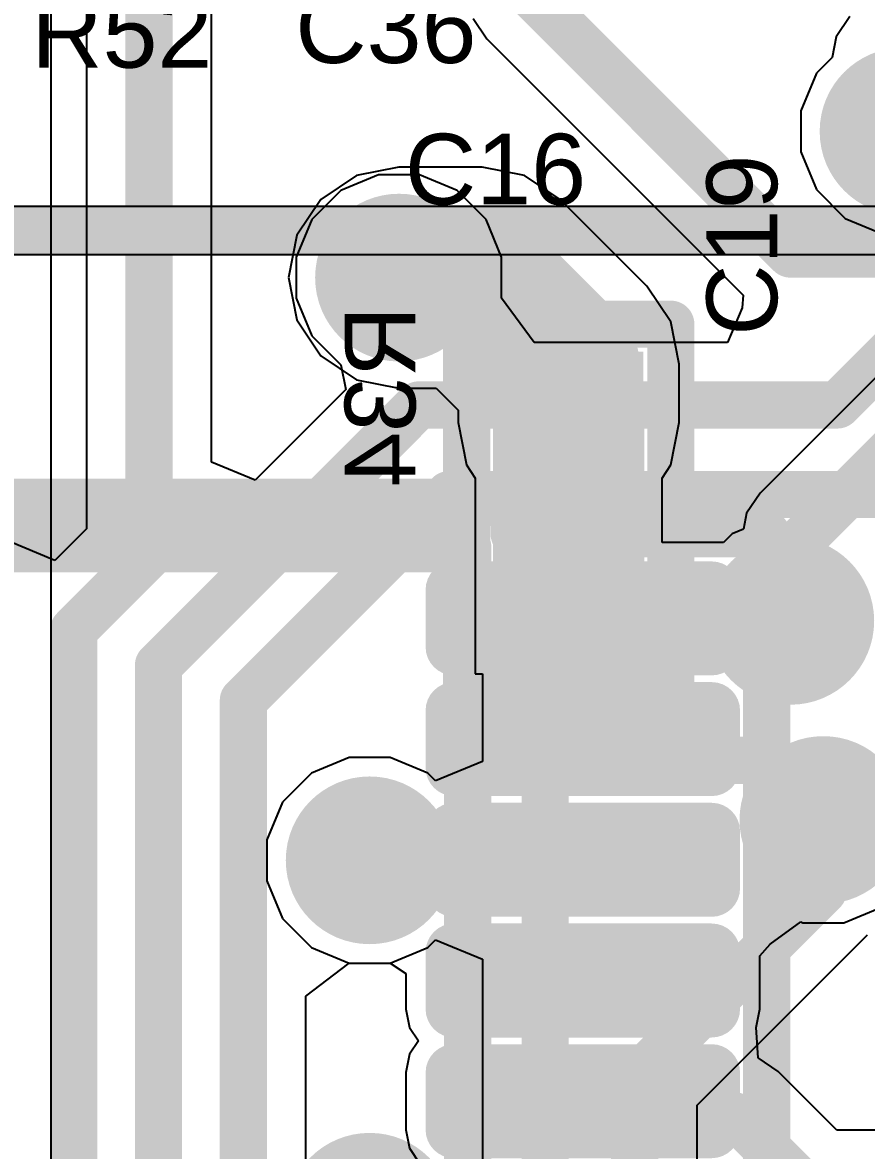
# Model space of a CAD drawing. Header units: inches. Extents: x 2.95 to 6.74, y 1.23 to 4.83.
# Drawn here: x 5.1212 to 5.3001, y 3.9179 to 4.1571 of the extents above; entities that cross this region are included whole.
import ezdxf

# ---------------------------------------------------------------- set-up
doc = ezdxf.new("R2010")
doc.units = ezdxf.units.IN
doc.header["$MEASUREMENT"] = 0
for name, color, linetype in [('Bottom Layer', 5, 'Continuous'), ('Bottom Overlay', 54, 'Continuous'), ('Bottom Paste', 16, 'Continuous'), ('Bottom Solder', 6, 'Continuous'), ('GND', 76, 'Continuous'), ('Mechanical 10', 56, 'Continuous'), ('Mechanical 12', 56, 'Continuous'), ('PWR', 16, 'Continuous'), ('Top Layer', 1, 'Continuous'), ('Top Overlay', 2, 'Continuous'), ('Top Paste', 8, 'Continuous'), ('Top Solder', 216, 'Continuous'), ('Via Holes', 16, 'Continuous')]:
    doc.layers.add(name, color=color, linetype=linetype)
doc.styles.add('Arial', font='', dxfattribs={"height": 0.2})
doc.styles.get('Arial').set_extended_font_data('Arial')

# ---------------------------------------------------------------- blocks, each defined once
blk = doc.blocks.new('SOP65P640X120_24N_3')
at = {"layer": 'Top Layer'}
h = blk.add_hatch(color=1, dxfattribs=at)
edge = h.paths.add_edge_path()
edge.add_arc((0.1403051, 0.13469485), 0.0020177, 270, 360)
edge.add_line((0.1423228, 0.13469485), (0.1423228, 0.14680115))
edge.add_arc((0.1403051, 0.14680115), 0.0020177, 0, 90)
edge.add_line((0.1403051, 0.14881885), (0.0856791, 0.14881885))
edge.add_arc((0.0856791, 0.14680115), 0.0020177, 90, 180)
edge.add_line((0.0836614, 0.14680115), (0.0836614, 0.13469485))
edge.add_arc((0.0856791, 0.13469485), 0.0020177, 180, 270)
edge.add_line((0.0856791, 0.13267715), (0.1403051, 0.13267715))
h = blk.add_hatch(color=1, dxfattribs=at)
edge = h.paths.add_edge_path()
edge.add_arc((0.1403051, 0.10910435), 0.0020177, 270, 360)
edge.add_line((0.1423228, 0.10910435), (0.1423228, 0.12121065))
edge.add_arc((0.1403051, 0.12121065), 0.0020177, 0, 90)
edge.add_line((0.1403051, 0.12322835), (0.0856791, 0.12322835))
edge.add_arc((0.0856791, 0.12121065), 0.0020177, 90, 180)
edge.add_line((0.0836614, 0.12121065), (0.0836614, 0.10910435))
edge.add_arc((0.0856791, 0.10910435), 0.0020177, 180, 270)
edge.add_line((0.0856791, 0.10708665), (0.1403051, 0.10708665))
h = blk.add_hatch(color=1, dxfattribs=at)
edge = h.paths.add_edge_path()
edge.add_arc((0.1403051, 0.08351375), 0.0020177, 270, 360)
edge.add_line((0.1423228, 0.08351375), (0.1423228, 0.09562005))
edge.add_arc((0.1403051, 0.09562005), 0.0020177, 0, 90)
edge.add_line((0.1403051, 0.09763775), (0.0856791, 0.09763775))
edge.add_arc((0.0856791, 0.09562005), 0.0020177, 90, 180)
edge.add_line((0.0836614, 0.09562005), (0.0836614, 0.08351375))
edge.add_arc((0.0856791, 0.08351375), 0.0020177, 180, 270)
edge.add_line((0.0856791, 0.08149605), (0.1403051, 0.08149605))
h = blk.add_hatch(color=1, dxfattribs=at)
edge = h.paths.add_edge_path()
edge.add_arc((0.1403051, 0.05792325), 0.0020177, 270, 360)
edge.add_line((0.1423228, 0.05792325), (0.1423228, 0.07002955))
edge.add_arc((0.1403051, 0.07002955), 0.0020177, 0, 90)
edge.add_line((0.1403051, 0.07204725), (0.0856791, 0.07204725))
edge.add_arc((0.0856791, 0.07002955), 0.0020177, 90, 180)
edge.add_line((0.0836614, 0.07002955), (0.0836614, 0.05792325))
edge.add_arc((0.0856791, 0.05792325), 0.0020177, 180, 270)
edge.add_line((0.0856791, 0.05590555000000001), (0.1403051, 0.05590555000000001))
h = blk.add_hatch(color=1, dxfattribs=at)
edge = h.paths.add_edge_path()
edge.add_arc((0.1403051, 0.03233265), 0.0020177, 270, 360)
edge.add_line((0.1423228, 0.03233265), (0.1423228, 0.04443894999999999))
edge.add_arc((0.1403051, 0.04443894999999999), 0.0020177, 0, 90)
edge.add_line((0.1403051, 0.04645664999999999), (0.0856791, 0.04645665))
edge.add_arc((0.0856791, 0.04443895), 0.0020177, 90, 180)
edge.add_line((0.0836614, 0.04443895), (0.0836614, 0.03233265))
edge.add_arc((0.0856791, 0.03233265), 0.0020177, 180, 270)
edge.add_line((0.0856791, 0.03031495), (0.1403051, 0.03031495))
at = {"layer": 'Top Paste'}
h = blk.add_hatch(color=8, dxfattribs=at)
edge = h.paths.add_edge_path()
edge.add_arc((0.1403051, 0.13469485), 0.0020177, 270, 360)
edge.add_line((0.1423228, 0.13469485), (0.1423228, 0.14680115))
edge.add_arc((0.1403051, 0.14680115), 0.0020177, 0, 90)
edge.add_line((0.1403051, 0.14881885), (0.0856791, 0.14881885))
edge.add_arc((0.0856791, 0.14680115), 0.0020177, 90, 180)
edge.add_line((0.0836614, 0.14680115), (0.0836614, 0.13469485))
edge.add_arc((0.0856791, 0.13469485), 0.0020177, 180, 270)
edge.add_line((0.0856791, 0.13267715), (0.1403051, 0.13267715))
h = blk.add_hatch(color=8, dxfattribs=at)
edge = h.paths.add_edge_path()
edge.add_arc((0.1403051, 0.10910435), 0.0020177, 270, 360)
edge.add_line((0.1423228, 0.10910435), (0.1423228, 0.12121065))
edge.add_arc((0.1403051, 0.12121065), 0.0020177, 0, 90)
edge.add_line((0.1403051, 0.12322835), (0.0856791, 0.12322835))
edge.add_arc((0.0856791, 0.12121065), 0.0020177, 90, 180)
edge.add_line((0.0836614, 0.12121065), (0.0836614, 0.10910435))
edge.add_arc((0.0856791, 0.10910435), 0.0020177, 180, 270)
edge.add_line((0.0856791, 0.10708665), (0.1403051, 0.10708665))
h = blk.add_hatch(color=8, dxfattribs=at)
edge = h.paths.add_edge_path()
edge.add_arc((0.1403051, 0.08351375), 0.0020177, 270, 360)
edge.add_line((0.1423228, 0.08351375), (0.1423228, 0.09562005))
edge.add_arc((0.1403051, 0.09562005), 0.0020177, 0, 90)
edge.add_line((0.1403051, 0.09763775), (0.0856791, 0.09763775))
edge.add_arc((0.0856791, 0.09562005), 0.0020177, 90, 180)
edge.add_line((0.0836614, 0.09562005), (0.0836614, 0.08351375))
edge.add_arc((0.0856791, 0.08351375), 0.0020177, 180, 270)
edge.add_line((0.0856791, 0.08149605), (0.1403051, 0.08149605))
h = blk.add_hatch(color=8, dxfattribs=at)
edge = h.paths.add_edge_path()
edge.add_arc((0.1403051, 0.05792325), 0.0020177, 270, 360)
edge.add_line((0.1423228, 0.05792325), (0.1423228, 0.07002955))
edge.add_arc((0.1403051, 0.07002955), 0.0020177, 0, 90)
edge.add_line((0.1403051, 0.07204725), (0.0856791, 0.07204725))
edge.add_arc((0.0856791, 0.07002955), 0.0020177, 90, 180)
edge.add_line((0.0836614, 0.07002955), (0.0836614, 0.05792325))
edge.add_arc((0.0856791, 0.05792325), 0.0020177, 180, 270)
edge.add_line((0.0856791, 0.05590555000000001), (0.1403051, 0.05590555000000001))
h = blk.add_hatch(color=8, dxfattribs=at)
edge = h.paths.add_edge_path()
edge.add_arc((0.1403051, 0.03233265), 0.0020177, 270, 360)
edge.add_line((0.1423228, 0.03233265), (0.1423228, 0.04443894999999999))
edge.add_arc((0.1403051, 0.04443894999999999), 0.0020177, 0, 90)
edge.add_line((0.1403051, 0.04645664999999999), (0.0856791, 0.04645665))
edge.add_arc((0.0856791, 0.04443895), 0.0020177, 90, 180)
edge.add_line((0.0836614, 0.04443895), (0.0836614, 0.03233265))
edge.add_arc((0.0856791, 0.03233265), 0.0020177, 180, 270)
edge.add_line((0.0856791, 0.03031495), (0.1403051, 0.03031495))
at = {"layer": 'Top Solder'}
h = blk.add_hatch(color=216, dxfattribs=at)
edge = h.paths.add_edge_path()
edge.add_arc((0.1403051, 0.13469485), 0.0060334, 270, 360)
edge.add_line((0.1463385, 0.13469485), (0.1463385, 0.14680115))
edge.add_arc((0.1403051, 0.14680115), 0.0060334, 0, 90)
edge.add_line((0.1403051, 0.15283455), (0.0856791, 0.15283455))
edge.add_arc((0.0856791, 0.14680115), 0.0060334, 90, 180)
edge.add_line((0.0796457, 0.14680115), (0.0796457, 0.13469485))
edge.add_arc((0.0856791, 0.13469485), 0.0060334, 180, 270)
edge.add_line((0.0856791, 0.12866145), (0.1403051, 0.12866145))
h = blk.add_hatch(color=216, dxfattribs=at)
edge = h.paths.add_edge_path()
edge.add_arc((0.1403051, 0.10910435), 0.0060334, 270, 360)
edge.add_line((0.1463385, 0.10910435), (0.1463385, 0.12121065))
edge.add_arc((0.1403051, 0.12121065), 0.0060334, 0, 90)
edge.add_line((0.1403051, 0.12724405), (0.0856791, 0.12724405))
edge.add_arc((0.0856791, 0.12121065), 0.0060334, 90, 180)
edge.add_line((0.0796457, 0.12121065), (0.0796457, 0.10910435))
edge.add_arc((0.0856791, 0.10910435), 0.0060334, 180, 270)
edge.add_line((0.0856791, 0.10307095), (0.1403051, 0.10307095))
h = blk.add_hatch(color=216, dxfattribs=at)
edge = h.paths.add_edge_path()
edge.add_arc((0.1403051, 0.08351375), 0.0060334, 270, 360)
edge.add_line((0.1463385, 0.08351375), (0.1463385, 0.09562005))
edge.add_arc((0.1403051, 0.09562005), 0.0060334, 0, 90)
edge.add_line((0.1403051, 0.10165345), (0.0856791, 0.10165345))
edge.add_arc((0.0856791, 0.09562005), 0.0060334, 90, 180)
edge.add_line((0.0796457, 0.09562005), (0.0796457, 0.08351375))
edge.add_arc((0.0856791, 0.08351375), 0.0060334, 180, 270)
edge.add_line((0.0856791, 0.07748035), (0.1403051, 0.07748035))
h = blk.add_hatch(color=216, dxfattribs=at)
edge = h.paths.add_edge_path()
edge.add_arc((0.1403051, 0.05792325), 0.0060334, 270, 360)
edge.add_line((0.1463385, 0.05792325), (0.1463385, 0.07002955))
edge.add_arc((0.1403051, 0.07002955), 0.0060334, 0, 90)
edge.add_line((0.1403051, 0.07606294999999999), (0.0856791, 0.07606294999999999))
edge.add_arc((0.0856791, 0.07002955), 0.0060334, 90, 180)
edge.add_line((0.0796457, 0.07002955), (0.0796457, 0.05792325))
edge.add_arc((0.0856791, 0.05792325), 0.0060334, 180, 270)
edge.add_line((0.0856791, 0.05188985), (0.1403051, 0.05188985))
h = blk.add_hatch(color=216, dxfattribs=at)
edge = h.paths.add_edge_path()
edge.add_arc((0.1403051, 0.03233265), 0.0060334, 270, 360)
edge.add_line((0.1463385, 0.03233265), (0.1463385, 0.04443894999999999))
edge.add_arc((0.1403051, 0.04443894999999999), 0.0060334, 0, 90)
edge.add_line((0.1403051, 0.05047234999999999), (0.0856791, 0.05047235000000001))
edge.add_arc((0.0856791, 0.04443895), 0.0060334, 90, 180)
edge.add_line((0.0796457, 0.04443895), (0.0796457, 0.03233265))
edge.add_arc((0.0856791, 0.03233265), 0.0060334, 180, 270)
edge.add_line((0.0856791, 0.02629925), (0.1403051, 0.02629925))
at = {"layer": 'Mechanical 10'}
for points in [[(-0.0885827, 0.1555118, 0.01, 0.01, 0), (0.0885827, 0.1555118, 0.01, 0.01, 0)], [(0.0885827, -0.1555118, 0.01, 0.01, 0), (0.0885827, 0.1555118, 0.01, 0.01, 0)]]:
    blk.add_lwpolyline(points, format="xyseb", dxfattribs=at)
blk.add_lwpolyline([(0.0860827, 0.1555118, 0.005, 0.005, 1), (0.0910827, 0.1555118, 0.005, 0.005, 1)], format="xyseb", close=True, dxfattribs=at)
blk.add_lwpolyline([(0.0860827, 0.1555118, 0.005, 0.005, 1), (0.0910827, 0.1555118, 0.005, 0.005, 1)], format="xyseb", close=True, dxfattribs=at)
at = {"layer": 'Mechanical 12'}
for points in [[(-0.0984252, 0.1653543, 0.01, 0.01, 0), (0.0984252, 0.1653543, 0.01, 0.01, 0)], [(0.0984252, 0.1586614, 0.01, 0.01, 0), (0.0984252, 0.1653543, 0.01, 0.01, 0)], [(0.0984252, 0.1586614, 0.01, 0.01, 0), (0.1519685, 0.1586614, 0.01, 0.01, 0)], [(0.1519685, -0.1586614, 0.01, 0.01, 0), (0.1519685, 0.1586614, 0.01, 0.01, 0)]]:
    blk.add_lwpolyline(points, format="xyseb", dxfattribs=at)
for points in [[(0.0959252, 0.1653543, 0.005, 0.005, 1), (0.1009252, 0.1653543, 0.005, 0.005, 1)], [(0.0959252, 0.1653543, 0.005, 0.005, 1), (0.1009252, 0.1653543, 0.005, 0.005, 1)], [(0.0959252, 0.1586614, 0.005, 0.005, 1), (0.1009252, 0.1586614, 0.005, 0.005, 1)], [(0.0959252, 0.1586614, 0.005, 0.005, 1), (0.1009252, 0.1586614, 0.005, 0.005, 1)], [(0.1494685, 0.1586614, 0.005, 0.005, 1), (0.1544685, 0.1586614, 0.005, 0.005, 1)], [(0.1494685, 0.1586614, 0.005, 0.005, 1), (0.1544685, 0.1586614, 0.005, 0.005, 1)]]:
    blk.add_lwpolyline(points, format="xyseb", close=True, dxfattribs=at)
at = {"layer": 'Top Overlay'}
blk.add_lwpolyline([(-0.0885827, 0.1559055, 0.01, 0.01, 0), (0.0885827, 0.1559055, 0.01, 0.01, 0)], format="xyseb", dxfattribs=at)
blk.add_lwpolyline([(0.0860827, 0.1559055, 0.005, 0.005, 1), (0.0910827, 0.1559055, 0.005, 0.005, 1)], format="xyseb", close=True, dxfattribs=at)
blk = doc.blocks.new('RESC1005X35N_B_65')
at = {"layer": 'Bottom Layer'}
for points in [[(-0.0281496, 0.011811), (-0.0061024, 0.011811), (-0.0061024, -0.011811), (-0.0281496, -0.011811)], [(0.0061024, 0.011811), (0.0281496, 0.011811), (0.0281496, -0.011811), (0.0061024, -0.011811)]]:
    blk.add_hatch(color=5, dxfattribs=at).paths.add_polyline_path(points)
at = {"layer": 'Bottom Paste'}
for points in [[(-0.0281496, 0.011811), (-0.0061024, 0.011811), (-0.0061024, -0.011811), (-0.0281496, -0.011811)], [(0.0061024, 0.011811), (0.0281496, 0.011811), (0.0281496, -0.011811), (0.0061024, -0.011811)]]:
    blk.add_hatch(color=16, dxfattribs=at).paths.add_polyline_path(points)
at = {"layer": 'Bottom Solder'}
for points in [[(-0.0321653, 0.0158267), (-0.0020867, 0.0158267), (-0.0020867, -0.0158267), (-0.0321653, -0.0158267)], [(0.0020867, 0.0158267), (0.0321653, 0.0158267), (0.0321653, -0.0158267), (0.0020867, -0.0158267)]]:
    blk.add_hatch(color=6, dxfattribs=at).paths.add_polyline_path(points)
at = {"layer": 'Mechanical 10'}
for points in [[(-0.0216535, 0.0110236, 0.01, 0.01, 0), (-0.0216535, -0.0110236, 0.01, 0.01, 0)], [(-0.0216535, 0.0110236, 0.01, 0.01, 0), (0.0216535, 0.0110236, 0.01, 0.01, 0)], [(0.0216535, 0.0110236, 0.01, 0.01, 0), (0.0216535, -0.0110236, 0.01, 0.01, 0)], [(-0.0216535, -0.0110236, 0.01, 0.01, 0), (0.0216535, -0.0110236, 0.01, 0.01, 0)]]:
    blk.add_lwpolyline(points, format="xyseb", dxfattribs=at)
for points in [[(-0.0241535, 0.0110236, 0.005, 0.005, 1), (-0.0191535, 0.0110236, 0.005, 0.005, 1)], [(-0.0241535, 0.0110236, 0.005, 0.005, 1), (-0.0191535, 0.0110236, 0.005, 0.005, 1)], [(0.0191535, 0.0110236, 0.005, 0.005, 1), (0.0241535, 0.0110236, 0.005, 0.005, 1)], [(0.0191535, 0.0110236, 0.005, 0.005, 1), (0.0241535, 0.0110236, 0.005, 0.005, 1)], [(-0.0241535, -0.0110236, 0.005, 0.005, 1), (-0.0191535, -0.0110236, 0.005, 0.005, 1)], [(-0.0241535, -0.0110236, 0.005, 0.005, 1), (-0.0191535, -0.0110236, 0.005, 0.005, 1)], [(0.0191535, -0.0110236, 0.005, 0.005, 1), (0.0241535, -0.0110236, 0.005, 0.005, 1)], [(0.0191535, -0.0110236, 0.005, 0.005, 1), (0.0241535, -0.0110236, 0.005, 0.005, 1)]]:
    blk.add_lwpolyline(points, format="xyseb", close=True, dxfattribs=at)
at = {"layer": 'Mechanical 12'}
for points in [[(-0.0379921, 0.0216535, 0.01, 0.01, 0), (0.0379921, 0.0216535, 0.01, 0.01, 0)], [(-0.0379921, 0.0216535, 0.01, 0.01, 0), (-0.0379921, -0.0216535, 0.01, 0.01, 0)], [(0.0379921, 0.0216535, 0.01, 0.01, 0), (0.0379921, -0.0216535, 0.01, 0.01, 0)], [(-0.0379921, -0.0216535, 0.01, 0.01, 0), (0.0379921, -0.0216535, 0.01, 0.01, 0)]]:
    blk.add_lwpolyline(points, format="xyseb", dxfattribs=at)
for points in [[(-0.0404921, 0.0216535, 0.005, 0.005, 1), (-0.0354921, 0.0216535, 0.005, 0.005, 1)], [(-0.0404921, 0.0216535, 0.005, 0.005, 1), (-0.0354921, 0.0216535, 0.005, 0.005, 1)], [(0.0354921, 0.0216535, 0.005, 0.005, 1), (0.0404921, 0.0216535, 0.005, 0.005, 1)], [(0.0354921, 0.0216535, 0.005, 0.005, 1), (0.0404921, 0.0216535, 0.005, 0.005, 1)], [(-0.0404921, -0.0216535, 0.005, 0.005, 1), (-0.0354921, -0.0216535, 0.005, 0.005, 1)], [(-0.0404921, -0.0216535, 0.005, 0.005, 1), (-0.0354921, -0.0216535, 0.005, 0.005, 1)], [(0.0354921, -0.0216535, 0.005, 0.005, 1), (0.0404921, -0.0216535, 0.005, 0.005, 1)], [(0.0354921, -0.0216535, 0.005, 0.005, 1), (0.0404921, -0.0216535, 0.005, 0.005, 1)]]:
    blk.add_lwpolyline(points, format="xyseb", close=True, dxfattribs=at)

msp = doc.modelspace()

# ---------------------------------------------------------------- hatches: boundary and pattern name
at = {"layer": 'Bottom Layer'}
h = msp.add_hatch(color=5, dxfattribs=at)
edge = h.paths.add_edge_path()
edge.add_arc((5.308, 4.134), 0.0137795, 0, 360)
h = msp.add_hatch(color=5, dxfattribs=at)
edge = h.paths.add_edge_path()
edge.add_arc((5.201, 4.103), 0.0137795, 0, 360)
h = msp.add_hatch(color=5, dxfattribs=at)
edge = h.paths.add_edge_path()
edge.add_arc((5.284, 4.0302204), 0.0137795, 0, 360)
h = msp.add_hatch(color=5, dxfattribs=at)
edge = h.paths.add_edge_path()
edge.add_arc((5.291, 3.988), 0.0137795, 0, 360)
h = msp.add_hatch(color=5, dxfattribs=at)
edge = h.paths.add_edge_path()
edge.add_arc((5.1947796, 3.9794563), 0.0137795, 0, 360)
at = {"layer": 'Bottom Solder'}
h = msp.add_hatch(color=6, dxfattribs=at)
edge = h.paths.add_edge_path()
edge.add_arc((5.308, 4.134), 0.0177795, 0, 360)
h = msp.add_hatch(color=6, dxfattribs=at)
edge = h.paths.add_edge_path()
edge.add_arc((5.201, 4.103), 0.0177795, 0, 360)
h = msp.add_hatch(color=6, dxfattribs=at)
edge = h.paths.add_edge_path()
edge.add_arc((5.284, 4.0302204), 0.0177795, 0, 360)
h = msp.add_hatch(color=6, dxfattribs=at)
edge = h.paths.add_edge_path()
edge.add_arc((5.291, 3.988), 0.0177795, 0, 360)
h = msp.add_hatch(color=6, dxfattribs=at)
edge = h.paths.add_edge_path()
edge.add_arc((5.1947796, 3.9794563), 0.0177795, 0, 360)
h = msp.add_hatch(color=6, dxfattribs=at)
edge = h.paths.add_edge_path()
edge.add_arc((5.1947796, 3.9038852), 0.0177795, 0, 360)
at = {"layer": 'GND'}
h = msp.add_hatch(color=76, dxfattribs=at)
edge = h.paths.add_edge_path()
edge.add_arc((5.308, 4.134), 0.0159055, 0, 360)
h = msp.add_hatch(color=76, dxfattribs=at)
edge = h.paths.add_edge_path()
edge.add_arc((5.201, 4.103), 0.0159055, 0, 360)
h = msp.add_hatch(color=76, dxfattribs=at)
edge = h.paths.add_edge_path()
edge.add_arc((5.284, 4.0302204), 0.0159055, 0, 360)
h = msp.add_hatch(color=76, dxfattribs=at)
edge = h.paths.add_edge_path()
edge.add_arc((5.291, 3.988), 0.0159055, 0, 360)
h = msp.add_hatch(color=76, dxfattribs=at)
edge = h.paths.add_edge_path()
edge.add_arc((5.1947796, 3.9794563), 0.0159055, 0, 360)
at = {"layer": 'PWR'}
h = msp.add_hatch(color=16, dxfattribs=at)
edge = h.paths.add_edge_path()
edge.add_arc((5.308, 4.134), 0.0159055, 0, 360)
h = msp.add_hatch(color=16, dxfattribs=at)
edge = h.paths.add_edge_path()
edge.add_arc((5.284, 4.0302204), 0.0159055, 0, 360)
h = msp.add_hatch(color=16, dxfattribs=at)
edge = h.paths.add_edge_path()
edge.add_arc((5.291, 3.988), 0.0159055, 0, 360)
h = msp.add_hatch(color=16, dxfattribs=at)
edge = h.paths.add_edge_path()
edge.add_arc((5.1947796, 3.9038852), 0.0159055, 0, 360)
at = {"layer": 'Top Layer'}
h = msp.add_hatch(color=1, dxfattribs=at)
edge = h.paths.add_edge_path()
edge.add_arc((5.308, 4.134), 0.0137795, 0, 360)
h = msp.add_hatch(color=1, dxfattribs=at)
edge = h.paths.add_edge_path()
edge.add_arc((5.201, 4.103), 0.0137795, 0, 360)
h = msp.add_hatch(color=1, dxfattribs=at)
edge = h.paths.add_edge_path()
edge.add_arc((5.284, 4.0302204), 0.0137795, 0, 360)
h = msp.add_hatch(color=1, dxfattribs=at)
edge = h.paths.add_edge_path()
edge.add_arc((5.291, 3.988), 0.0137795, 0, 360)
h = msp.add_hatch(color=1, dxfattribs=at)
edge = h.paths.add_edge_path()
edge.add_arc((5.1947796, 3.9794563), 0.0137795, 0, 360)
at = {"layer": 'Top Solder'}
h = msp.add_hatch(color=216, dxfattribs=at)
edge = h.paths.add_edge_path()
edge.add_arc((5.308, 4.134), 0.0177795, 0, 360)
h = msp.add_hatch(color=216, dxfattribs=at)
edge = h.paths.add_edge_path()
edge.add_arc((5.201, 4.103), 0.0177795, 0, 360)
h = msp.add_hatch(color=216, dxfattribs=at)
edge = h.paths.add_edge_path()
edge.add_arc((5.284, 4.0302204), 0.0177795, 0, 360)
h = msp.add_hatch(color=216, dxfattribs=at)
edge = h.paths.add_edge_path()
edge.add_arc((5.291, 3.988), 0.0177795, 0, 360)
h = msp.add_hatch(color=216, dxfattribs=at)
edge = h.paths.add_edge_path()
edge.add_arc((5.1947796, 3.9794563), 0.0177795, 0, 360)
h = msp.add_hatch(color=216, dxfattribs=at)
edge = h.paths.add_edge_path()
edge.add_arc((5.1947796, 3.9038852), 0.0177795, 0, 360)
at = {"layer": 'Via Holes'}
h = msp.add_hatch(color=7, dxfattribs=at)
edge = h.paths.add_edge_path()
edge.add_arc((5.201, 4.103), 0.0059055, 0, 360)
h = msp.add_hatch(color=7, dxfattribs=at)
edge = h.paths.add_edge_path()
edge.add_arc((5.284, 4.0302204), 0.0059055, 0, 360)
h = msp.add_hatch(color=7, dxfattribs=at)
edge = h.paths.add_edge_path()
edge.add_arc((5.291, 3.988), 0.0059055, 0, 360)
h = msp.add_hatch(color=7, dxfattribs=at)
edge = h.paths.add_edge_path()
edge.add_arc((5.1947796, 3.9794563), 0.0059055, 0, 360)

# ---------------------------------------------------------------- linework, layer by layer
at = {"layer": 'Bottom Layer'}
for p, q in [((5.1272547, 3.803), (5.1272547, 4.2336345)), ((5.2966275, 4.1583725), (5.2937543, 4.1540724)), ((5.2937543, 4.1540724), (5.2928809, 4.1496818)), ((5.3725961, 4.1523411), (5.2775879, 4.0573329)), ((5.2928809, 4.1496818), (5.2895362, 4.1463371)), ((5.2895362, 4.1463371), (5.2862205, 4.1383322)), ((5.2862205, 4.1383322), (5.2862205, 4.1296678)), ((5.2862205, 4.1296678), (5.2895362, 4.1216629)), ((5.201, 4.1264506), (5.1920258, 4.1246655)), ((5.2186389, 4.1264506), (5.201, 4.1264506)), ((5.2276131, 4.1246655), (5.2186389, 4.1264506)), ((5.1920258, 4.1246655), (5.1844179, 4.1195821)), ((5.235221, 4.1195821), (5.2276131, 4.1246655)), ((5.2895362, 4.1216629), (5.2956629, 4.1155362)), ((5.1844179, 4.1195821), (5.1793345, 4.1119742)), ((5.2535821, 4.101221), (5.235221, 4.1195821)), ((5.2956629, 4.1155362), (5.3036678, 4.1122205)), ((5.1793345, 4.1119742), (5.1775494, 4.103)), ((5.1775494, 4.103), (5.1793345, 4.0940258)), ((5.2586655, 4.0936131), (5.2535821, 4.101221)), ((5.1793345, 4.0940258), (5.1844179, 4.0864179)), ((5.2604506, 4.0846389), (5.2586655, 4.0936131)), ((5.1844179, 4.0864179), (5.1920258, 4.0813345)), ((5.2604506, 4.072252), (5.2604506, 4.0846389)), ((5.1920258, 4.0813345), (5.201, 4.0795494)), ((5.201, 4.0795494), (5.2089253, 4.0795494)), ((5.2089253, 4.0795494), (5.2135494, 4.0749253)), ((5.2135494, 4.0749253), (5.2135494, 4.072252)), ((5.2135494, 4.072252), (5.2153345, 4.0632778)), ((5.2586655, 4.0632778), (5.2604506, 4.072252)), ((5.2153345, 4.0632778), (5.217189, 4.0605023)), ((5.256811, 4.0605023), (5.2586655, 4.0632778)), ((5.217189, 4.0605023), (5.217189, 4.0189764)), ((5.256811, 4.0468348), (5.256811, 4.0605023)), ((5.2775879, 4.0573329), (5.2747147, 4.0530328)), ((5.2747147, 4.0530328), (5.274046, 4.0496713)), ((5.2716629, 4.0486842), (5.2698135, 4.0468348)), ((5.274046, 4.0496713), (5.2716629, 4.0486842)), ((5.2698135, 4.0468348), (5.256811, 4.0468348)), ((5.217189, 4.0189764), (5.2187453, 4.0189764)), ((5.2187453, 4.0189764), (5.2187453, 4.0004337)), ((5.1904474, 4.0012358), (5.1824425, 3.9979201)), ((5.1991118, 4.0012358), (5.1904474, 4.0012358)), ((5.2071167, 3.9979201), (5.1991118, 4.0012358)), ((5.2187453, 4.0004337), (5.2087453, 3.9962915)), ((5.1824425, 3.9979201), (5.1763158, 3.9917934)), ((5.2087453, 3.9962915), (5.2071167, 3.9979201)), ((5.1763158, 3.9917934), (5.1730001, 3.9837885)), ((5.1730001, 3.9837885), (5.1730001, 3.9751241)), ((5.1730001, 3.9751241), (5.1763158, 3.9671192)), ((5.1763158, 3.9671192), (5.1824425, 3.9609925)), ((5.2071167, 3.9609925), (5.2087453, 3.9626211)), ((5.2087453, 3.9626211), (5.2187453, 3.9584789)), ((5.2642547, 3.9275097), (5.3003725, 3.9636275)), ((5.1824425, 3.9609925), (5.1904474, 3.9576768)), ((5.1991118, 3.9576768), (5.2071167, 3.9609925)), ((5.1904474, 3.9576768), (5.1991118, 3.9576768)), ((5.2187453, 3.9584789), (5.2187453, 3.7614903)), ((5.2642547, 3.8666467), (5.2642547, 3.9275097))]:
    msp.add_line(p, q, dxfattribs=at)
for points in [[(5.2869604, 4.0479604, 0.01, 0.01, 0), (5.3819686, 4.1429686, 0.01, 0.01, 0)], [(5.201, 4.103, 0.03, 0.03, 0), (5.2186389, 4.103, 0.03, 0.03, 0)], [(5.2186389, 4.103, 0.03, 0.03, 0), (5.237, 4.0846389, 0.03, 0.03, 0)], [(5.237, 4.072252, 0.03, 0.03, 0), (5.237, 4.0846389, 0.03, 0.03, 0)], [(5.2869604, 4.0331808, 0.01, 0.01, 0), (5.2869604, 4.0479604, 0.01, 0.01, 0)], [(5.232, 4.037, 0.01, 0.01, 0), (5.233, 4.038, 0.01, 0.01, 0)], [(5.232, 3.756, 0.01, 0.01, 0), (5.232, 4.037, 0.01, 0.01, 0)], [(5.237, 4.038, 0.01, 0.01, 0), (5.2414199, 4.0335801, 0.01, 0.01, 0)], [(5.2414199, 4.0335801, 0.01, 0.01, 0), (5.2806403, 4.0335801, 0.01, 0.01, 0)], [(5.284, 4.0302204, 0.01, 0.01, 0), (5.2869604, 4.0331808, 0.01, 0.01, 0)], [(5.291, 3.973, 0.01, 0.01, 0), (5.291, 3.988, 0.01, 0.01, 0)], [(5.251, 3.933, 0.01, 0.01, 0), (5.291, 3.973, 0.01, 0.01, 0)], [(5.251, 3.651, 0.01, 0.01, 0), (5.251, 3.933, 0.01, 0.01, 0)]]:
    msp.add_lwpolyline(points, format="xyseb", dxfattribs=at)
for points in [[(5.1935, 4.103, 0.015, 0.015, 1), (5.2085, 4.103, 0.015, 0.015, 1)], [(5.2111389, 4.103, 0.015, 0.015, 1), (5.2261389, 4.103, 0.015, 0.015, 1)], [(5.2111389, 4.103, 0.015, 0.015, 1), (5.2261389, 4.103, 0.015, 0.015, 1)], [(5.2295, 4.0846389, 0.015, 0.015, 1), (5.2445, 4.0846389, 0.015, 0.015, 1)], [(5.2295, 4.0846389, 0.015, 0.015, 1), (5.2445, 4.0846389, 0.015, 0.015, 1)], [(5.2295, 4.072252, 0.015, 0.015, 1), (5.2445, 4.072252, 0.015, 0.015, 1)], [(5.2844604, 4.0479604, 0.005, 0.005, 1), (5.2894604, 4.0479604, 0.005, 0.005, 1)], [(5.2844604, 4.0479604, 0.005, 0.005, 1), (5.2894604, 4.0479604, 0.005, 0.005, 1)], [(5.2295, 4.037, 0.005, 0.005, 1), (5.2345, 4.037, 0.005, 0.005, 1)], [(5.2295, 4.037, 0.005, 0.005, 1), (5.2345, 4.037, 0.005, 0.005, 1)], [(5.2305, 4.038, 0.005, 0.005, 1), (5.2355, 4.038, 0.005, 0.005, 1)], [(5.2345, 4.038, 0.005, 0.005, 1), (5.2395, 4.038, 0.005, 0.005, 1)], [(5.2389199, 4.0335801, 0.005, 0.005, 1), (5.2439199, 4.0335801, 0.005, 0.005, 1)], [(5.2389199, 4.0335801, 0.005, 0.005, 1), (5.2439199, 4.0335801, 0.005, 0.005, 1)], [(5.2781403, 4.0335801, 0.005, 0.005, 1), (5.2831403, 4.0335801, 0.005, 0.005, 1)], [(5.2844604, 4.0331808, 0.005, 0.005, 1), (5.2894604, 4.0331808, 0.005, 0.005, 1)], [(5.2844604, 4.0331808, 0.005, 0.005, 1), (5.2894604, 4.0331808, 0.005, 0.005, 1)], [(5.2815, 4.0302204, 0.005, 0.005, 1), (5.2865, 4.0302204, 0.005, 0.005, 1)], [(5.2885, 3.988, 0.005, 0.005, 1), (5.2935, 3.988, 0.005, 0.005, 1)], [(5.2885, 3.973, 0.005, 0.005, 1), (5.2935, 3.973, 0.005, 0.005, 1)], [(5.2885, 3.973, 0.005, 0.005, 1), (5.2935, 3.973, 0.005, 0.005, 1)], [(5.2485, 3.933, 0.005, 0.005, 1), (5.2535, 3.933, 0.005, 0.005, 1)], [(5.2485, 3.933, 0.005, 0.005, 1), (5.2535, 3.933, 0.005, 0.005, 1)]]:
    msp.add_lwpolyline(points, format="xyseb", close=True, dxfattribs=at)
at = {"layer": 'GND'}
for p, q in [((5.433, 4.118098), (4.882, 4.118098)), ((4.887098, 4.107902), (5.427902, 4.107902))]:
    msp.add_line(p, q, dxfattribs=at)
msp.add_lwpolyline([(5.104, 4.113, 0.01, 0.01, 0), (5.433, 4.113, 0.01, 0.01, 0)], format="xyseb", dxfattribs=at)
at = {"layer": 'Top Layer'}
for p, q in [((5.1347453, 4.1623701), (5.1347453, 4.0497622)), ((5.1612547, 4.0638815), (5.1612547, 4.1623701)), ((5.2167543, 4.1579276), (5.2196275, 4.1536275)), ((5.2196275, 4.1536275), (5.2740003, 4.0992547)), ((5.1966678, 4.1247795), (5.1886629, 4.1214638)), ((5.2053322, 4.1247795), (5.1966678, 4.1247795)), ((5.2133371, 4.1214638), (5.2053322, 4.1247795)), ((5.1886629, 4.1214638), (5.1825362, 4.1153371)), ((5.2194638, 4.1153371), (5.2133371, 4.1214638)), ((5.1825362, 4.1153371), (5.1792205, 4.1073322)), ((5.2227795, 4.1073322), (5.2194638, 4.1153371)), ((5.1792205, 4.1073322), (5.1792205, 4.0986678)), ((5.2227795, 4.0986679), (5.2227795, 4.1073322)), ((5.2740003, 4.0992547), (5.2737639, 4.0965898)), ((5.1792205, 4.0986678), (5.1825362, 4.0906629)), ((5.2297045, 4.0892547), (5.2227795, 4.0986679)), ((5.2737639, 4.0965898), (5.2706553, 4.0892547)), ((5.1825362, 4.0906629), (5.1886628, 4.0845363)), ((5.2706553, 4.0892547), (5.2297045, 4.0892547)), ((5.1886628, 4.0845363), (5.1897101, 4.0792712)), ((5.1897101, 4.0792712), (5.1704935, 4.0600546)), ((5.1704935, 4.0600546), (5.1612547, 4.0638815)), ((5.1347453, 4.0497622), (5.1280343, 4.0430512)), ((5.1280343, 4.0430512), (5.1180343, 4.0471934)), ((5.2953322, 3.9662205), (5.3033371, 3.9695362)), ((5.2797465, 3.9616683), (5.2861981, 3.9664151)), ((5.2861981, 3.9664151), (5.2866678, 3.9662205)), ((5.2866678, 3.9662205), (5.2953322, 3.9662205)), ((5.2775191, 3.959186), (5.2797465, 3.9616683)), ((5.1812547, 3.9506605), (5.1904475, 3.9576768)), ((5.1904475, 3.9576768), (5.1991117, 3.9576768)), ((5.1991117, 3.9576768), (5.2024651, 3.9554361)), ((5.2775191, 3.9479233), (5.2775191, 3.959186)), ((5.2024651, 3.9554361), (5.2024651, 3.9479233)), ((5.1812547, 3.8344902), (5.1812547, 3.9506605)), ((5.2024651, 3.9479233), (5.2032426, 3.9440146)), ((5.2767416, 3.9440147), (5.2775191, 3.9479233)), ((5.2032426, 3.9440146), (5.2051358, 3.9411811)), ((5.2771494, 3.9375606), (5.2767416, 3.9440147)), ((5.2051358, 3.9411811), (5.2032426, 3.9383476)), ((5.2032426, 3.9383476), (5.2024651, 3.9344389)), ((5.2814494, 3.9346874), (5.2771494, 3.9375606)), ((5.2024651, 3.9344389), (5.2024651, 3.9223327)), ((5.2938821, 3.9222547), (5.2814494, 3.9346874)), ((5.2024651, 3.9223327), (5.2032426, 3.918424)), ((5.38, 3.9222547), (5.2938821, 3.9222547)), ((5.2032426, 3.918424), (5.2054567, 3.9151103))]:
    msp.add_line(p, q, dxfattribs=at)
for points in [[(5.148, 4.0442719, 0.01, 0.01, 0), (5.148, 4.1798189, 0.01, 0.01, 0)], [(5.229, 4.163, 0.01, 0.01, 0), (5.284, 4.108, 0.01, 0.01, 0)], [(5.284, 4.108, 0.01, 0.01, 0), (5.326, 4.108, 0.01, 0.01, 0)], [(5.294, 4.076, 0.01, 0.01, 0), (5.326, 4.108, 0.01, 0.01, 0)], [(5.15, 4.0208161, 0.01, 0.01, 0), (5.2051839, 4.076, 0.01, 0.01, 0)], [(5.2051839, 4.076, 0.01, 0.01, 0), (5.294, 4.076, 0.01, 0.01, 0)], [(5.168, 4.0133603, 0.01, 0.01, 0), (5.2116397, 4.057, 0.01, 0.01, 0)], [(5.2116397, 4.057, 0.01, 0.01, 0), (5.345, 4.057, 0.01, 0.01, 0)], [(5.132, 4.0282719, 0.01, 0.01, 0), (5.148, 4.0442719, 0.01, 0.01, 0)], [(5.235, 4.03, 0.01, 0.01, 0), (5.235748, 4.030748, 0.01, 0.01, 0)], [(5.235748, 4.030748, 0.01, 0.01, 0), (5.2399921, 4.030748, 0.01, 0.01, 0)], [(5.2806403, 4.0268607, 0.01, 0.01, 0), (5.284, 4.0302204, 0.01, 0.01, 0)], [(5.132, 3.814, 0.01, 0.01, 0), (5.132, 4.0282719, 0.01, 0.01, 0)], [(5.266, 4.0262284, 0.01, 0.01, 0), (5.2666323, 4.0268607, 0.01, 0.01, 0)], [(5.2666323, 4.0268607, 0.01, 0.01, 0), (5.2806403, 4.0268607, 0.01, 0.01, 0)], [(5.15, 3.8215441, 0.01, 0.01, 0), (5.15, 4.0208161, 0.01, 0.01, 0)], [(5.168, 3.8289999, 0.01, 0.01, 0), (5.168, 4.0133603, 0.01, 0.01, 0)], [(5.241, 4.005, 0.01, 0.01, 0), (5.2453622, 4.0006378, 0.01, 0.01, 0)], [(5.2453622, 4.0006378, 0.01, 0.01, 0), (5.2783622, 4.0006378, 0.01, 0.01, 0)], [(5.2783622, 4.0006378, 0.01, 0.01, 0), (5.291, 3.988, 0.01, 0.01, 0)], [(5.1947796, 3.9794563, 0.01, 0.01, 0), (5.1948349, 3.9795116, 0.01, 0.01, 0)], [(5.1948349, 3.9795116, 0.01, 0.01, 0), (5.2399368, 3.9795116, 0.01, 0.01, 0)], [(5.2399368, 3.9795116, 0.01, 0.01, 0), (5.2399921, 3.9795669, 0.01, 0.01, 0)], [(5.2399921, 3.9283858, 0.01, 0.01, 0), (5.243063, 3.9253149, 0.01, 0.01, 0)], [(5.243063, 3.9253149, 0.01, 0.01, 0), (5.2720769, 3.9253149, 0.01, 0.01, 0)], [(5.2720769, 3.9253149, 0.01, 0.01, 0), (5.2883918, 3.909, 0.01, 0.01, 0)]]:
    msp.add_lwpolyline(points, format="xyseb", dxfattribs=at)
for points in [[(5.2815, 4.108, 0.005, 0.005, 1), (5.2865, 4.108, 0.005, 0.005, 1)], [(5.2815, 4.108, 0.005, 0.005, 1), (5.2865, 4.108, 0.005, 0.005, 1)], [(5.2026839, 4.076, 0.005, 0.005, 1), (5.2076839, 4.076, 0.005, 0.005, 1)], [(5.2026839, 4.076, 0.005, 0.005, 1), (5.2076839, 4.076, 0.005, 0.005, 1)], [(5.2915, 4.076, 0.005, 0.005, 1), (5.2965, 4.076, 0.005, 0.005, 1)], [(5.2915, 4.076, 0.005, 0.005, 1), (5.2965, 4.076, 0.005, 0.005, 1)], [(5.2091397, 4.057, 0.005, 0.005, 1), (5.2141397, 4.057, 0.005, 0.005, 1)], [(5.2091397, 4.057, 0.005, 0.005, 1), (5.2141397, 4.057, 0.005, 0.005, 1)], [(5.1455, 4.0442719, 0.005, 0.005, 1), (5.1505, 4.0442719, 0.005, 0.005, 1)], [(5.1455, 4.0442719, 0.005, 0.005, 1), (5.1505, 4.0442719, 0.005, 0.005, 1)], [(5.2325, 4.03, 0.005, 0.005, 1), (5.2375, 4.03, 0.005, 0.005, 1)], [(5.233248, 4.030748, 0.005, 0.005, 1), (5.238248, 4.030748, 0.005, 0.005, 1)], [(5.233248, 4.030748, 0.005, 0.005, 1), (5.238248, 4.030748, 0.005, 0.005, 1)], [(5.2374921, 4.030748, 0.005, 0.005, 1), (5.2424921, 4.030748, 0.005, 0.005, 1)], [(5.2815, 4.0302204, 0.005, 0.005, 1), (5.2865, 4.0302204, 0.005, 0.005, 1)], [(5.1295, 4.0282719, 0.005, 0.005, 1), (5.1345, 4.0282719, 0.005, 0.005, 1)], [(5.1295, 4.0282719, 0.005, 0.005, 1), (5.1345, 4.0282719, 0.005, 0.005, 1)], [(5.2641323, 4.0268607, 0.005, 0.005, 1), (5.2691323, 4.0268607, 0.005, 0.005, 1)], [(5.2641323, 4.0268607, 0.005, 0.005, 1), (5.2691323, 4.0268607, 0.005, 0.005, 1)], [(5.2781403, 4.0268607, 0.005, 0.005, 1), (5.2831403, 4.0268607, 0.005, 0.005, 1)], [(5.2781403, 4.0268607, 0.005, 0.005, 1), (5.2831403, 4.0268607, 0.005, 0.005, 1)], [(5.2635, 4.0262284, 0.005, 0.005, 1), (5.2685, 4.0262284, 0.005, 0.005, 1)], [(5.1475, 4.0208161, 0.005, 0.005, 1), (5.1525, 4.0208161, 0.005, 0.005, 1)], [(5.1475, 4.0208161, 0.005, 0.005, 1), (5.1525, 4.0208161, 0.005, 0.005, 1)], [(5.1655, 4.0133603, 0.005, 0.005, 1), (5.1705, 4.0133603, 0.005, 0.005, 1)], [(5.1655, 4.0133603, 0.005, 0.005, 1), (5.1705, 4.0133603, 0.005, 0.005, 1)], [(5.2385, 4.005, 0.005, 0.005, 1), (5.2435, 4.005, 0.005, 0.005, 1)], [(5.2428622, 4.0006378, 0.005, 0.005, 1), (5.2478622, 4.0006378, 0.005, 0.005, 1)], [(5.2428622, 4.0006378, 0.005, 0.005, 1), (5.2478622, 4.0006378, 0.005, 0.005, 1)], [(5.2758622, 4.0006378, 0.005, 0.005, 1), (5.2808622, 4.0006378, 0.005, 0.005, 1)], [(5.2758622, 4.0006378, 0.005, 0.005, 1), (5.2808622, 4.0006378, 0.005, 0.005, 1)], [(5.2885, 3.988, 0.005, 0.005, 1), (5.2935, 3.988, 0.005, 0.005, 1)], [(5.1922796, 3.9794563, 0.005, 0.005, 1), (5.1972796, 3.9794563, 0.005, 0.005, 1)], [(5.1923349, 3.9795116, 0.005, 0.005, 1), (5.1973349, 3.9795116, 0.005, 0.005, 1)], [(5.1923349, 3.9795116, 0.005, 0.005, 1), (5.1973349, 3.9795116, 0.005, 0.005, 1)], [(5.2374368, 3.9795116, 0.005, 0.005, 1), (5.2424368, 3.9795116, 0.005, 0.005, 1)], [(5.2374368, 3.9795116, 0.005, 0.005, 1), (5.2424368, 3.9795116, 0.005, 0.005, 1)], [(5.2374921, 3.9795669, 0.005, 0.005, 1), (5.2424921, 3.9795669, 0.005, 0.005, 1)], [(5.2374921, 3.9283858, 0.005, 0.005, 1), (5.2424921, 3.9283858, 0.005, 0.005, 1)], [(5.240563, 3.9253149, 0.005, 0.005, 1), (5.245563, 3.9253149, 0.005, 0.005, 1)], [(5.240563, 3.9253149, 0.005, 0.005, 1), (5.245563, 3.9253149, 0.005, 0.005, 1)], [(5.2695769, 3.9253149, 0.005, 0.005, 1), (5.2745769, 3.9253149, 0.005, 0.005, 1)], [(5.2695769, 3.9253149, 0.005, 0.005, 1), (5.2745769, 3.9253149, 0.005, 0.005, 1)]]:
    msp.add_lwpolyline(points, format="xyseb", close=True, dxfattribs=at)

# ---------------------------------------------------------------- block references
at = {"rotation": 90}
msp.add_blockref('RESC1005X35N_B_65', (5.237, 4.055126), dxfattribs=at)
msp.add_blockref('SOP65P640X120_24N_3', (5.127, 3.89))

# ---------------------------------------------------------------- texts
at = {"layer": 'Bottom Overlay', "style": 'Arial', "text_generation_flag": 2}
msp.add_text('R34', height=0.015, rotation=90, dxfattribs=at).set_placement((5.2044976, 4.0969936))
at = {"layer": 'Top Overlay', "style": 'Arial'}
for s, p in [('C36', (5.1790064, 4.1485024)), ('R52', (5.1230064, 4.1475024)), ('C16', (5.202256, 4.1185024))]:
    msp.add_text(s, height=0.015, dxfattribs=at).set_placement(p)
msp.add_text('C19', height=0.015, rotation=90, dxfattribs=at).set_placement((5.2812142, 4.0906654))

doc.saveas('drawing.dxf')
